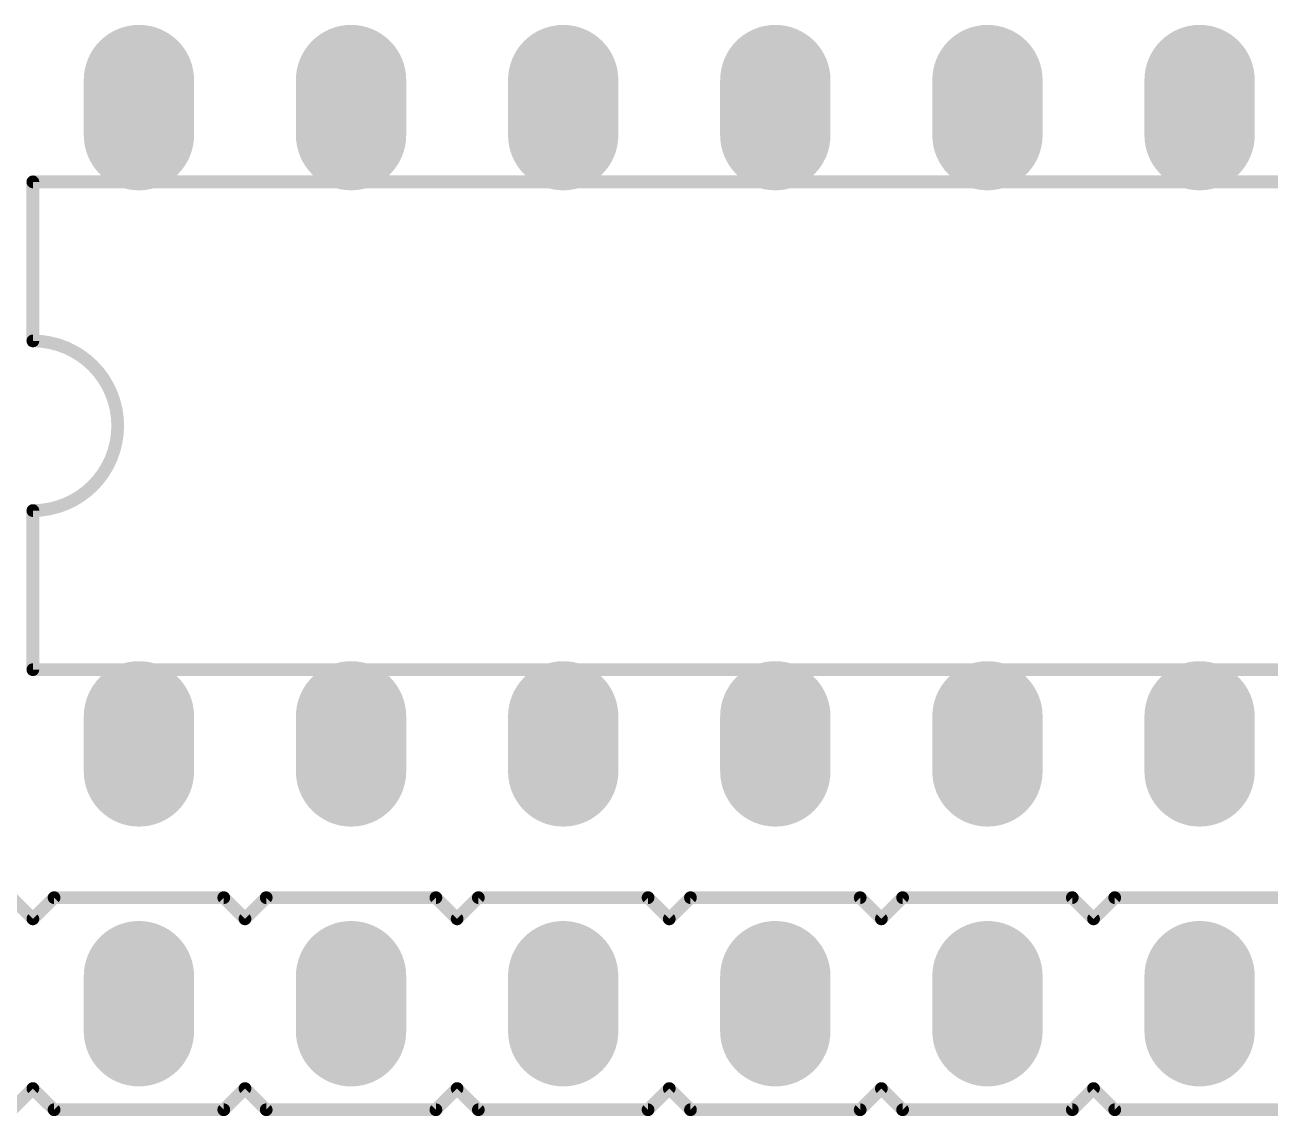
# Model space of a CAD drawing. Extents: x -31 to 85, y -21 to 97.
# Drawn here: x 11.78 to 26.69, y 64.69 to 77.76 of the extents above; entities that cross this region are included whole.
import ezdxf

# ---------------------------------------------------------------- set-up
doc = ezdxf.new("R2010")
doc.units = 0
doc.layers.add('17', color=82, linetype='CONTINUOUS')
doc.layers.add('21', color=253, linetype='CONTINUOUS')

# ---------------------------------------------------------------- blocks, each defined once
blk = doc.blocks.new('LONGP50')
at = {"const_width": 1}
blk.add_lwpolyline([(-0.25, 0), (0.25, 0)], dxfattribs=at)
at = {"const_width": 0.5}
for points in [[(-0.25, 0.25, 1), (-0.25, -0.25)], [(0.25, -0.25, 1), (0.25, 0.25)]]:
    blk.add_lwpolyline(points, format="xyb", dxfattribs=at)

msp = doc.modelspace()

# ---------------------------------------------------------------- linework, layer by layer
at = {"layer": '21', "const_width": 0.1524}
for points in [[(34.7345, 75.8825), (11.8745, 75.8825)], [(11.8745, 75.8825), (11.8745, 73.9775)], [(11.8745, 70.0405), (11.8745, 71.9455)], [(11.8745, 70.0405), (34.7345, 70.0405)], [(11.8745, 67.056), (11.6205, 67.31)], [(12.1285, 67.31), (11.8745, 67.056)], [(14.1605, 67.31), (12.1285, 67.31)], [(14.4145, 67.056), (14.1605, 67.31)], [(14.6685, 67.31), (14.4145, 67.056)], [(16.7005, 67.31), (14.6685, 67.31)], [(16.9545, 67.056), (16.7005, 67.31)], [(17.2085, 67.31), (16.9545, 67.056)], [(19.2405, 67.31), (17.2085, 67.31)], [(19.4945, 67.056), (19.2405, 67.31)], [(19.7485, 67.31), (19.4945, 67.056)], [(21.7805, 67.31), (19.7485, 67.31)], [(22.0345, 67.056), (21.7805, 67.31)], [(22.2885, 67.31), (22.0345, 67.056)], [(24.3205, 67.31), (22.2885, 67.31)], [(24.5745, 67.056), (24.3205, 67.31)], [(24.8285, 67.31), (24.5745, 67.056)], [(26.8605, 67.31), (24.8285, 67.31)], [(11.6205, 64.77), (11.8745, 65.024)], [(11.8745, 65.024), (12.1285, 64.77)], [(14.1605, 64.77), (14.4145, 65.024)], [(14.4145, 65.024), (14.6685, 64.77)], [(16.7005, 64.77), (16.9545, 65.024)], [(16.9545, 65.024), (17.2085, 64.77)], [(19.2405, 64.77), (19.4945, 65.024)], [(19.4945, 65.024), (19.7485, 64.77)], [(21.7805, 64.77), (22.0345, 65.024)], [(22.0345, 65.024), (22.2885, 64.77)], [(24.3205, 64.77), (24.5745, 65.024)], [(24.5745, 65.024), (24.8285, 64.77)], [(12.1285, 64.77), (14.1605, 64.77)], [(14.6685, 64.77), (16.7005, 64.77)], [(17.2085, 64.77), (19.2405, 64.77)], [(19.7485, 64.77), (21.7805, 64.77)], [(22.2885, 64.77), (24.3205, 64.77)], [(24.8285, 64.77), (26.8605, 64.77)]]:
    msp.add_lwpolyline(points, dxfattribs=at)
at = {"layer": '21'}
for points, const_width in [([(11.8745, 75.9206, 1), (11.8745, 75.8444)], 0.0762), ([(11.9126, 75.8825, 1), (11.8364, 75.8825)], 0.0762), ([(11.8745, 71.9455, 1), (11.8745, 73.9775)], 0.1524), ([(11.8745, 74.0156, 1), (11.8745, 73.9394)], 0.0762), ([(11.8364, 73.9775, 1), (11.9126, 73.9775)], 0.0762), ([(11.9126, 71.9455, 1), (11.8364, 71.9455)], 0.0762), ([(11.8745, 71.9836, 1), (11.8745, 71.9074)], 0.0762), ([(11.8745, 70.0786, 1), (11.8745, 70.0024)], 0.0762), ([(11.8364, 70.0405, 1), (11.9126, 70.0405)], 0.0762), ([(12.1285, 67.3481, 1), (12.1285, 67.2719)], 0.0762), ([(12.1554, 67.2831, 1), (12.1016, 67.3369)], 0.0762), ([(14.1874, 67.3369, 1), (14.1336, 67.2831)], 0.0762), ([(14.1605, 67.2719, 1), (14.1605, 67.3481)], 0.0762), ([(14.6685, 67.3481, 1), (14.6685, 67.2719)], 0.0762), ([(14.6954, 67.2831, 1), (14.6416, 67.3369)], 0.0762), ([(16.7274, 67.3369, 1), (16.6736, 67.2831)], 0.0762), ([(16.7005, 67.2719, 1), (16.7005, 67.3481)], 0.0762), ([(17.2085, 67.3481, 1), (17.2085, 67.2719)], 0.0762), ([(17.2354, 67.2831, 1), (17.1816, 67.3369)], 0.0762), ([(19.2674, 67.3369, 1), (19.2136, 67.2831)], 0.0762), ([(19.2405, 67.2719, 1), (19.2405, 67.3481)], 0.0762), ([(19.7485, 67.3481, 1), (19.7485, 67.2719)], 0.0762), ([(19.7754, 67.2831, 1), (19.7216, 67.3369)], 0.0762), ([(21.8074, 67.3369, 1), (21.7536, 67.2831)], 0.0762), ([(21.7805, 67.2719, 1), (21.7805, 67.3481)], 0.0762), ([(22.2885, 67.3481, 1), (22.2885, 67.2719)], 0.0762), ([(22.3154, 67.2831, 1), (22.2616, 67.3369)], 0.0762), ([(24.3474, 67.3369, 1), (24.2936, 67.2831)], 0.0762), ([(24.3205, 67.2719, 1), (24.3205, 67.3481)], 0.0762), ([(24.8285, 67.3481, 1), (24.8285, 67.2719)], 0.0762), ([(24.8554, 67.2831, 1), (24.8016, 67.3369)], 0.0762), ([(11.8476, 67.0829, 1), (11.9014, 67.0291)], 0.0762), ([(11.8476, 67.0291, 1), (11.9014, 67.0829)], 0.0762), ([(14.3876, 67.0829, 1), (14.4414, 67.0291)], 0.0762), ([(14.3876, 67.0291, 1), (14.4414, 67.0829)], 0.0762), ([(16.9276, 67.0829, 1), (16.9814, 67.0291)], 0.0762), ([(16.9276, 67.0291, 1), (16.9814, 67.0829)], 0.0762), ([(19.4676, 67.0829, 1), (19.5214, 67.0291)], 0.0762), ([(19.4676, 67.0291, 1), (19.5214, 67.0829)], 0.0762), ([(22.0076, 67.0829, 1), (22.0614, 67.0291)], 0.0762), ([(22.0076, 67.0291, 1), (22.0614, 67.0829)], 0.0762), ([(24.5476, 67.0829, 1), (24.6014, 67.0291)], 0.0762), ([(24.5476, 67.0291, 1), (24.6014, 67.0829)], 0.0762), ([(11.9014, 65.0509, 1), (11.8476, 64.9971)], 0.0762), ([(11.9014, 64.9971, 1), (11.8476, 65.0509)], 0.0762), ([(14.4414, 65.0509, 1), (14.3876, 64.9971)], 0.0762), ([(14.4414, 64.9971, 1), (14.3876, 65.0509)], 0.0762), ([(16.9814, 65.0509, 1), (16.9276, 64.9971)], 0.0762), ([(16.9814, 64.9971, 1), (16.9276, 65.0509)], 0.0762), ([(19.5214, 65.0509, 1), (19.4676, 64.9971)], 0.0762), ([(19.5214, 64.9971, 1), (19.4676, 65.0509)], 0.0762), ([(22.0614, 65.0509, 1), (22.0076, 64.9971)], 0.0762), ([(22.0614, 64.9971, 1), (22.0076, 65.0509)], 0.0762), ([(24.6014, 65.0509, 1), (24.5476, 64.9971)], 0.0762), ([(24.6014, 64.9971, 1), (24.5476, 65.0509)], 0.0762), ([(12.1285, 64.8081, 1), (12.1285, 64.7319)], 0.0762), ([(12.1016, 64.7431, 1), (12.1554, 64.7969)], 0.0762), ([(14.1336, 64.7969, 1), (14.1874, 64.7431)], 0.0762), ([(14.1605, 64.7319, 1), (14.1605, 64.8081)], 0.0762), ([(14.6685, 64.8081, 1), (14.6685, 64.7319)], 0.0762), ([(14.6416, 64.7431, 1), (14.6954, 64.7969)], 0.0762), ([(16.6736, 64.7969, 1), (16.7274, 64.7431)], 0.0762), ([(16.7005, 64.7319, 1), (16.7005, 64.8081)], 0.0762), ([(17.2085, 64.8081, 1), (17.2085, 64.7319)], 0.0762), ([(17.1816, 64.7431, 1), (17.2354, 64.7969)], 0.0762), ([(19.2136, 64.7969, 1), (19.2674, 64.7431)], 0.0762), ([(19.2405, 64.7319, 1), (19.2405, 64.8081)], 0.0762), ([(19.7485, 64.8081, 1), (19.7485, 64.7319)], 0.0762), ([(19.7216, 64.7431, 1), (19.7754, 64.7969)], 0.0762), ([(21.7536, 64.7969, 1), (21.8074, 64.7431)], 0.0762), ([(21.7805, 64.7319, 1), (21.7805, 64.8081)], 0.0762), ([(22.2885, 64.8081, 1), (22.2885, 64.7319)], 0.0762), ([(22.2616, 64.7431, 1), (22.3154, 64.7969)], 0.0762), ([(24.2936, 64.7969, 1), (24.3474, 64.7431)], 0.0762), ([(24.3205, 64.7319, 1), (24.3205, 64.8081)], 0.0762), ([(24.8285, 64.8081, 1), (24.8285, 64.7319)], 0.0762), ([(24.8016, 64.7431, 1), (24.8554, 64.7969)], 0.0762)]:
    msp.add_lwpolyline(points, format="xyb", dxfattribs=dict(at, const_width=const_width))

# ---------------------------------------------------------------- block references
at = {"layer": '17', "xscale": 1.3208, "yscale": 1.3208}
for p, rotation in [((13.1445, 76.7715), 90), ((13.1445, 76.7715), 90), ((15.6845, 76.7715), 90), ((15.6845, 76.7715), 90), ((18.2245, 76.7715), 90), ((18.2245, 76.7715), 90), ((20.7645, 76.7715), 90), ((20.7645, 76.7715), 90), ((23.3045, 76.7715), 90), ((23.3045, 76.7715), 90), ((25.8445, 76.7715), 90), ((25.8445, 76.7715), 90), ((13.1445, 69.1515), 90), ((13.1445, 69.1515), 90), ((15.6845, 69.1515), 90), ((15.6845, 69.1515), 90), ((18.2245, 69.1515), 90), ((18.2245, 69.1515), 90), ((20.7645, 69.1515), 90), ((20.7645, 69.1515), 90), ((23.3045, 69.1515), 90), ((23.3045, 69.1515), 90), ((25.8445, 69.1515), 90), ((25.8445, 69.1515), 90), ((13.1445, 66.04), 270), ((13.1445, 66.04), 270), ((15.6845, 66.04), 270), ((15.6845, 66.04), 270), ((18.2245, 66.04), 270), ((18.2245, 66.04), 270), ((20.7645, 66.04), 270), ((20.7645, 66.04), 270), ((23.3045, 66.04), 270), ((23.3045, 66.04), 270), ((25.8445, 66.04), 270), ((25.8445, 66.04), 270)]:
    msp.add_blockref('LONGP50', p, dxfattribs=dict(at, rotation=rotation))

doc.saveas('drawing.dxf')
